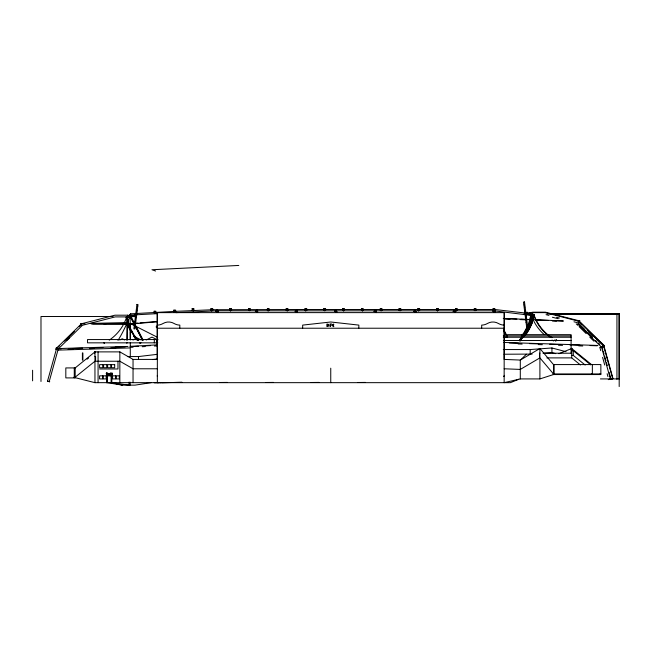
<?xml version="1.0" encoding="UTF-8"?>
<svg xmlns="http://www.w3.org/2000/svg" width="652" height="652" viewBox="0 0 652 652"><rect width="100%" height="100%" fill="white"/><g stroke="black" fill="none" stroke-linecap="round" stroke-linejoin="round"><path stroke-width="0.98" d="M155.168 312.308L154.85 313.645L154.85 312.308M193.204 309.757L193.204 311.061L192.894 309.757M249.325 309.724C249.194 312.976 249.773 307.271 249.317 309.757M287.255 309.757L287.247 311.061L286.937 309.757M324.712 309.839C324.745 307.1 324.753 313.286 324.867 309.757M343.677 309.757L343.677 311.061L343.368 309.757M362.488 309.757L362.488 311.061L362.178 309.757M381.143 309.839C381.029 307.019 381.29 313.49 380.988 309.757M399.953 309.839C399.986 307.1 399.994 313.286 400.108 309.757M456.539 309.757L456.539 311.061L456.229 309.757M475.039 309.724C474.917 312.976 475.495 307.271 475.039 309.757M128.941 315.633L130.612 313.922L131.313 316.163L128.941 315.633L130.286 315.128L133.913 316.399L127.49 316.905L127.254 340.002M211.696 309.757L211.696 311.061L212.014 309.757M230.506 309.757L230.506 311.061L230.824 309.757M268.127 309.757L268.127 311.061L268.445 309.757M305.747 309.757L305.747 311.061L306.057 309.757M418.608 309.757L418.608 311.061L418.918 309.757M437.419 309.757L437.419 311.061L437.728 309.757M493.849 309.757L493.849 311.061L494.159 309.757M135.151 322.96L135.526 319.969M135.779 317.98L136.162 314.998M136.407 313.009L136.79 310.018M578.764 322.699L578.903 321.949L581.755 324.704M601.372 346.921L601.234 347.671L599.954 347.329L601.372 346.921L577.868 324.207M603.833 346.041L603.695 346.791L602.415 346.448L603.833 346.041L587.452 330.205M530.85 315.055L528.422 324.525L523.695 333.229L521.266 335.927M531.364 314.834L528.927 324.362L524.143 333.156L521.69 335.878M531.722 315.234L529.277 324.794L524.452 333.661L521.991 336.391M530.671 324.077L533.1 314.606M533.067 315.128L530.736 324.158L526.009 332.862L519.481 339.937L520.247 340.515L519.962 339.839M533.613 314.386L531.176 323.914L526.392 332.707L519.481 339.937M533.972 314.786L531.527 324.346L526.702 333.213L520.182 340.434M531.584 324.427L534.037 314.867L533.678 314.468M130.612 313.922L130.286 315.128L131.313 316.163M47.514 381.143L49.658 381.746L47.514 381.143L56.708 348.038L81.492 323.751L114.939 315.193L127.49 315.193L133.913 316.399L127.49 317.434L127.49 315.193M49.202 381.591L58.264 348.934L82.396 325.291L115.168 316.905L127.49 316.905M527.395 313.221L532.904 312.186L545.455 312.186L578.894 320.743L578.748 321.257L545.243 312.618L532.684 312.618L527.175 313.653M578.683 321.175L603.532 345.544L603.687 345.038L578.894 320.743M154.589 312.006L155.005 311.575L155.42 312.006M155.42 311.99L155.005 312.414L154.589 311.99M175.086 311.183L174.793 310.466L174.5 311.183M193.465 309.407C192.136 310.36 193.236 308.551 193.342 309.13M267.988 309.113C268.274 310.751 268.746 308.64 268.282 309.007M287.385 309.716C287.1 308.078 286.635 310.189 287.092 309.822M456.799 309.407C455.471 310.36 456.571 308.551 456.677 309.13M156.928 326.668L157.491 326.204M157.181 326.212L157.499 326.782M216.464 311.542L217.263 311.607L216.431 311.371M256.749 311.795L256 311.371M295.6 311.542L296.399 311.607L295.568 311.371M335.161 311.542L335.967 311.607L335.136 311.371M375.454 311.795L374.704 311.371M414.297 311.542L415.104 311.607L414.273 311.371M454.591 311.795L453.841 311.371M493.434 311.542L494.24 311.607L493.409 311.371M494.713 310.963L494.754 309.496L524.624 312.952L523.776 314.476L525.463 314.508M140.278 342.479L139.993 343.009L140.693 342.512M525.944 332.781L530.883 323.653M528.845 328.388L531.241 323.995M556.034 340.425L555.765 340.996L556.254 340.279M554.648 340.246L554.933 339.831M555.911 340.491L556.4 339.765M555.7 340.914L556.246 339.994M126.692 319.268L126.561 316.962L126.121 317.369M521.633 337.361L526.156 332.349M522.056 337.312L526.604 332.284M522.562 337.108L526.457 332.789M215.779 311.322L217.442 309.61L218.143 311.852L215.779 311.322L217.116 310.817L494.094 310.817L530.435 315.307L530.435 313.816M255.348 311.322L257.01 309.61L257.711 311.852L255.348 311.322L256.684 310.817L257.711 311.852M334.484 311.322L336.147 309.61L336.848 311.852L334.484 311.322L335.821 310.817L336.848 311.852M374.044 311.322L375.715 309.61L376.416 311.852L374.044 311.322L375.389 310.817L376.416 311.852M453.181 311.322L454.851 309.61L455.552 311.852L453.181 311.322L454.526 310.817L455.552 311.852M523.988 333.604L523.434 334.183L523.931 334.117M520.671 359.88L526.351 354.232M57.221 347.981L59.356 345.91M64.344 341.094L74.32 331.452M79.308 326.636L81.443 324.566M66.488 340.548L69.414 337.72M157.344 368.779L133.041 368.779L119.846 361.241L94.956 361.241L74.271 377.907L65.819 377.907L65.819 367.924L75.184 367.924L94.956 351.884L119.846 351.884L133.041 359.415L157.344 359.415M87.075 359.203L88.656 357.915M157.189 359.415L157.189 312.626L504.314 312.626L504.159 359.415L520.296 360.067L539.905 348.527L553.491 364.574L553.491 374.558L539.905 378.918L520.296 378.918L504.159 382.667L504.159 312.626M119.764 339.977L122.242 338.747L124.719 339.977M132.984 339.977L137.116 337.932L141.248 339.977M146.203 339.977L151.989 337.117L157.776 339.977M533.116 314.81L533.906 314.427M175.086 311.175L174.5 311.175M230.661 309.839C231.59 308.445 229.814 309.676 230.368 309.7M362.333 308.991C361.404 310.385 363.18 309.154 362.626 309.13M437.573 308.991C436.644 310.385 438.421 309.154 437.867 309.13M558.935 353.694L571.095 348.779M518.731 379.293L510.394 382.667L94.956 382.667L73.619 377.28M157.352 325.707L156.105 326.905L157.352 328.086M157.344 326.114L156.765 326.668L157.344 327.222M157.499 326.97L156.928 326.636M608.723 379.472L608.267 379.627L610.411 379.016L601.494 346.888M611.193 378.592L610.728 378.747L612.872 378.144L603.687 345.038M610.582 379.252L612.725 378.649L603.532 345.544M217.385 311.387L216.79 311.778M256.953 311.387L256.358 311.778M296.521 311.387L295.926 311.778M336.09 311.387L335.495 311.778M375.658 311.387L375.063 311.778M415.226 311.387L414.631 311.778M454.794 311.387L454.199 311.778M494.363 311.387L493.768 311.778M612.725 378.649L610.516 379.171L612.66 378.567M126.203 317.361L127.083 317.182M151.109 382.667L134.997 385.136L121.427 385.136M519.31 340.409L519.807 340.344M526.066 322.528L526.563 322.463L526.311 320.474M127.385 356.562L138.501 356.562L157.515 354.305M152.511 359.578L157.515 358.983M129.887 323.751L138.012 323.074M140.041 322.903L157.295 321.469M130.066 324.077L157.466 321.786M503.287 349.553L530.19 349.553L551.934 347.972L566.066 351.713M504.094 354.232L532.162 354.085M543.043 353.294L551.934 352.65L555.716 353.653M174.459 311.411L130.889 313.808L129.911 315.323L131.883 315.364M132.315 315.014L157.67 313.62M130.001 346.351L157.376 344.851M133.367 346.546L138.436 346.269M145.535 345.878L150.604 345.601M131.052 347.329L133.081 347.214M142.209 346.709L145.257 346.546M154.385 346.041L157.425 345.878M238.803 265.445L151.973 269.749L155.6 271.028M175.47 311.354L210.661 309.806M212.674 309.716L304.981 309.496M175.918 312.634L217.116 310.817L218.143 311.852M506.759 336.929L507.541 336.897L503.825 329.708M81.696 324.981L80.864 323.653L84.458 323.547L82.437 323.596M57.955 348.575L127.971 346.44M59.283 348.901L61.312 348.844M72.478 348.502L82.625 348.192M93.79 347.85L102.918 347.573M115.102 347.198L125.249 346.888M68.134 349.293L73.211 349.138M89.446 348.641L94.524 348.486M110.758 347.997L115.836 347.842M58.118 350.116L129.544 347.932M90.546 323.408L127.067 322.585M160.433 382.634L181.818 382.398M162.006 382.618L182.038 382.39M182.324 382.398L157.344 382.667L157.344 312.626M219.488 382.496L227.409 382.406M265.592 382.496L273.514 382.406M311.183 382.496L319.105 382.406M357.598 382.496L365.511 382.406M160.767 382.626L154.231 382.667L158.558 382.651M157.499 328.225L504.314 328.225M307.01 309.496L323.237 309.496M325.267 309.496L380.059 309.496M382.088 309.496L436.873 309.496M438.902 309.496L455.137 309.496M457.166 309.496L493.743 309.496M527.395 313.392L530.149 313.392M548.332 313.506L619.4 313.506L619.4 378.494M529.994 313.905L527.175 313.824L532.749 312.699L532.684 314.859L526.262 313.824M547.101 313.938L619.188 313.938L619.188 386.554M550.207 314.019L619.253 314.019L619.253 378.999M524.012 314.272L527.68 314.272M551.959 314.386L616.939 314.386L616.939 379.374M131.158 316.399L133.913 316.399M113.073 316.513L40.986 316.513L40.986 381.493M90.449 323.596L128.501 323.596M80.864 323.653L84.931 323.653M93.049 323.653L106.235 323.653M123.489 323.653L128.566 323.653M103.676 323.751L128.884 323.751M91.753 324.077L129.055 324.077M507.427 335.951L571.095 335.951M503.287 337.239L571.095 337.239M157.955 339.562L87.523 339.562L87.523 342.838L157.8 342.838M503.385 340.515L571.095 340.515M520.125 341.029L519.245 340.328L520.035 340.841M571.722 350.711L573.279 350.711L590.688 364.835M94.956 351.567L94.646 353.237M539.905 353.213L539.481 353.213L539.481 358.144M543.434 353.213L571.722 353.213M571.722 355.389L573.279 355.389L585.146 365.022M94.956 356.562L95.583 356.562L95.583 361.241M546.865 357.891L571.722 357.891L580.427 364.949M553.491 364.574L600.859 364.574L600.859 374.558L553.491 374.558M99.617 368.975L117.971 368.975L117.971 361.241M552.929 373.93L600.859 373.93M106.618 375.177L111.728 375.177M157.344 375.397L157.344 376.424M504.159 375.397L504.501 376.424L503.597 376.424M107.115 375.894L111.362 375.894M600.435 378.918L619.188 378.918M578.283 320.613L579.856 320.621M503.955 342.455L597.908 345.454M509.277 342.976L518.373 343.27M529.489 343.62L538.576 343.914M549.693 344.272L559.799 344.59M569.897 344.916L580.003 345.234M590.109 345.56L597.183 345.788M518.096 343.938L522.138 344.069M538.299 344.582L542.342 344.712M558.503 345.226L562.546 345.356M578.715 345.87L582.758 346M504.159 368.779L520.296 369.423L539.905 357.891L553.491 373.93M503.279 318.412L563.157 320.914M504.827 318.632L516.93 319.138M520.964 319.309L532.056 319.773M536.091 319.936L548.193 320.442M552.228 320.613L563.32 321.077M504.998 318.958L510.043 319.17M520.125 319.586L525.17 319.798M536.262 320.262L541.307 320.474M552.399 320.939L556.433 321.11M526.327 313.905L530.915 314.264M527.68 314.566L530.435 314.777M137.287 306.041L137.784 306.098M111.362 375.177L111.362 382.667L129.072 385.136L129.072 382.096M527.395 313.539L531.062 314.134M527.175 313.971L532.684 314.859L532.749 314.411M533.018 314.614L534.053 314.802M111.378 382.667L122.429 385.136L107.115 382.667L107.115 375.177M495.121 311.852L492.749 311.322L494.094 310.817L495.121 311.852L494.648 310.36M415.984 311.852L413.612 311.322L414.957 310.817L415.984 311.852L415.283 309.61M297.279 311.852L294.916 311.322L296.252 310.817L297.279 311.852L296.578 309.61M556.572 317.288L559.465 318.029M546.034 314.655L548.927 315.397M573.988 321.811L576.881 322.544M552.399 317.247L558.177 318.722M453.865 311.542L454.615 311.42M374.729 311.542L375.479 311.42M256.032 311.542L256.774 311.42M503.295 335.894L506.604 337.532M129.829 323.294L157.645 337.386M519.457 339.896L520.272 340.515L519.897 339.904M571.722 348.527L591.503 364.574M533.67 314.46L534.118 314.875M577.843 322.797L584.168 328.975M587.778 332.528L592.684 337.32M598.422 342.96L599.84 344.354M577.851 323.009L592.016 336.897M595.553 340.36L596.971 341.754M576.238 323.857L577.656 325.25M579.082 326.644L586.172 333.596M589.726 337.076L593.98 341.249M138.754 340.36L134.23 335.356L129.504 326.652L127.564 319.081M138.33 340.32L133.782 335.283L131.394 330.882M133.473 335.78L136.733 339.399M603.402 344.672L604.298 346.22M527.973 313.612L527.085 312.072L525.968 314.036L527.753 314.036L526.857 312.487M130.433 329.121L128.998 326.489L127.539 320.776M131.541 332.235L128.656 326.921L127.67 323.099M503.825 330.743L507.321 337.508M503.523 330.67L507.012 337.426M130.555 315.69L134.573 323.482M135.469 325.209L143.269 340.303M130.571 316.758L134.597 324.549M135.045 325.413L142.641 340.124M130.31 316.774L142.486 340.344M375.389 310.817L376.245 312.626M601.91 346.359L602.774 349.325M603.239 351.167L604.045 354.044M604.575 355.968L605.969 360.849M606.442 362.691L607.305 365.65M609.107 372.3L611.038 379.097M599.93 347.769L600.728 350.654M602.595 357.377L604.73 365.063M607.126 373.702L607.925 376.587M107.694 373.384L107.914 374.166C107.694 375.805 108.591 372.096 107.996 373.898L107.873 373.384C106.129 372.985 107.922 375.519 107.629 373.384M524.298 304.549L524.673 307.54M525.047 310.523L525.3 312.512M525.683 315.495L525.928 317.491M130.131 316.856L130.278 339.945M599.921 373.93L599.921 374.558M592.358 364.574L592.358 374.558M591.503 373.93L591.503 374.558M573.279 350.711L573.279 355.389M572.032 350.711L571.722 348.217L571.722 357.891M571.095 353.213L571.095 334.663L507.427 334.663L507.427 337.589M554.135 364.574L554.135 374.558M551.934 347.972L551.934 352.65M539.905 348.527L539.905 378.918M530.19 349.553L530.19 354.232M520.296 360.067L520.296 378.918M481.689 328.225L481.689 325.103A11.54 11.54 0 0 0 487.305 323.547A10.897 10.897 0 0 1 498.536 323.547A11.54 11.54 0 0 0 504.159 325.103M358.836 328.225L358.836 325.103L330.751 321.99L302.667 325.103L302.667 328.225M330.751 368.193L330.751 382.667M179.813 328.225L179.813 325.103A11.54 11.54 0 0 1 174.198 323.547A10.897 10.897 0 0 0 162.967 323.547A11.54 11.54 0 0 1 157.344 325.103M156.684 339.562L156.684 342.838M154.312 339.562L154.312 342.838M138.501 356.562L138.501 359.366M133.041 359.415L133.041 382.667M130.286 323.359L130.286 328.437M130.286 331.485L130.286 339.61M130.286 342.65L130.286 356.872M130.098 382.145L130.098 385.136M119.846 351.884L119.846 382.667M111.704 374.183L111.867 372.83L111.867 374.183L111.345 373.539L111.076 374.183L111.076 373.384L111.59 374.183M111.728 382.667L111.728 374.68L106.618 374.68L106.618 382.667M111.598 374.68L111.598 382.667M111.247 375.177L111.247 382.667M106.985 375.177L106.985 382.667M106.749 374.68L106.749 382.667M98.077 351.884L98.077 382.667M94.956 351.884L94.956 382.667M82.885 352.976L82.885 360.148L82.396 360.148L82.396 352.976M75.184 367.924L75.184 377.907M74.271 367.924L74.271 377.907M32.6 370.238L32.6 380.841M550.916 337.557A44.491 44.491 0 0 1 533.556 314.598M533.426 315.56A48.639 43.219 0 0 1 519.473 340.515M533.475 315.601A42.641 38.965 29.2 0 1 523.466 337.141M521.828 336.269A48.639 43.219 0 0 0 531.315 315.046A44.491 44.491 0 0 0 544.037 334.419M531.225 316.049A42.641 38.965 29.2 0 1 524.469 333.751M553.727 340.963A44.491 44.491 0 0 1 552.008 340.059M127.107 317.002A82.185 1.491 89.7 0 1 126.871 340.246M137.988 340.483A48.639 43.219 0 0 1 127.091 320.067M137.433 340.434A42.641 38.965 -29.2 0 1 133.456 335.87M131.272 332.504A42.641 38.965 -29.2 0 1 127.132 321.192M126.618 317.165A44.491 44.491 0 0 1 109.259 340.132M129.756 316.815A42.641 8.452 -68.8 0 1 117.996 340.385M532.602 319.936A48.639 43.219 0 0 1 531.69 322.764M530.964 324.598A48.639 43.219 0 0 1 529.701 327.304M528.739 329.073A48.639 43.219 0 0 1 526.563 332.471M524.884 334.672A48.639 43.219 0 0 1 522.407 337.483M533.572 316.179A42.641 38.965 29.2 0 1 533.254 318.192M551.951 337.671A44.491 44.491 0 0 1 534.086 315.079M108.86 373.783C108.582 374.9 108.045 372.911 108.86 373.783M110.318 373.482C110.612 374.941 111.117 372.422 110.318 373.482M110.139 373.433C110.677 375.764 111.443 371.705 110.139 373.433M106.724 373.327C106.121 375.275 106.072 372.047 106.724 373.327M109.74 373.955C108.615 374.46 109.226 372.431 109.74 373.955M328.225 325.283C327.247 327.85 327.247 322.716 328.225 325.283M332.83 325.103C334.598 326.799 333.791 327.451 332.333 325.56C332.61 323.221 335.283 324.125 332.83 325.103M328.73 325.283L328.192 326.342L326.872 326.522L326.872 324.044L328.184 324.223L328.73 325.283M107.221 373.694L107.221 373.694M136.961 304.419L133.88 328.804L134.899 328.934L137.98 304.541L136.961 304.419M112.348 373.384L112.03 374.615L112.348 373.384M154.116 311.232L154.116 312.976L155.877 312.984L155.877 311.232L154.116 311.232M154.597 311.599L154.597 312.414L155.42 312.414L155.42 311.599L154.597 311.599M154.85 311.835L155.16 312.145L154.85 311.835M173.905 310.116L173.905 311.868L175.665 311.868L175.665 310.124L173.905 310.116M174.386 310.482L174.386 311.297L175.209 311.297L175.209 310.482L174.386 310.482M174.638 310.727L174.948 311.037L174.638 310.727M192.153 308.649L192.153 310.393L193.921 310.401L193.921 308.649L192.153 308.649M192.633 309.015L192.633 309.83L193.457 309.83L193.457 309.015L192.633 309.015M192.894 309.252L193.204 309.561L192.894 309.252M210.963 308.649L210.963 310.393L212.731 310.401L212.731 308.649L210.963 308.649M211.444 309.015L211.444 309.83L212.267 309.83L212.267 309.015L211.444 309.015M211.558 309.113C211.224 310.727 213.163 308.771 211.558 309.13M211.704 309.252L212.014 309.561L211.704 309.252M229.773 308.649L229.773 310.393L231.542 310.401L231.542 308.649L229.773 308.649M230.254 309.015L230.254 309.83L231.077 309.83L231.077 309.015L230.254 309.015M230.515 309.252L230.816 309.561L230.515 309.252M248.583 308.649L248.583 310.393L250.352 310.401L250.352 308.649L248.583 308.649M249.064 309.015L249.064 309.83L249.887 309.83L249.887 309.015L249.064 309.015M249.325 309.252L249.626 309.561L249.325 309.252M267.393 308.649L267.393 310.393L269.162 310.401L269.162 308.649L267.393 308.649M267.874 309.015L267.874 309.83L268.697 309.83L268.697 309.015L267.874 309.015M268.127 309.252L268.437 309.561L268.127 309.252M286.204 308.649L286.204 310.393L287.964 310.401L287.964 308.649L286.204 308.649M286.684 309.015L286.684 309.83L287.508 309.83L287.508 309.015L286.684 309.015M286.937 309.252L287.247 309.561L286.937 309.252M305.014 308.649L305.014 310.393L306.774 310.401L306.774 308.649L305.014 308.649M305.495 309.015L305.495 309.83L306.318 309.83L306.318 309.015L305.495 309.015M305.609 309.113C305.275 310.727 307.206 308.771 305.609 309.13M305.747 309.252L306.057 309.561L305.747 309.252M323.824 308.649L323.824 310.393L325.584 310.401L325.584 308.649L323.824 308.649M324.305 309.015L324.305 309.83L325.128 309.83L325.128 309.015L324.305 309.015M324.557 309.252L324.867 309.561L324.557 309.252M342.634 308.649L342.634 310.393L344.395 310.401L344.395 308.649L342.634 308.649M343.115 309.015L343.115 309.83L343.938 309.83L343.938 309.015L343.115 309.015M343.229 309.113C342.895 310.727 344.827 308.771 343.229 309.13M343.368 309.252L343.677 309.561L343.368 309.252M361.444 308.649L361.444 310.393L363.205 310.401L363.205 308.649L361.444 308.649M361.925 309.015L361.925 309.83L362.748 309.83L362.748 309.015L361.925 309.015M362.178 309.252L362.488 309.561L362.178 309.252M380.255 308.649L380.255 310.393L382.015 310.401L382.015 308.649L380.255 308.649M380.727 309.015L380.727 309.83L381.55 309.83L381.55 309.015L380.727 309.015M380.988 309.252L381.298 309.561L380.988 309.252M399.065 308.649L399.065 310.393L400.825 310.401L400.825 308.649L399.065 308.649M399.537 309.015L399.537 309.83L400.361 309.83L400.361 309.015L399.537 309.015M399.798 309.252L400.108 309.561L399.798 309.252M417.875 308.649L417.875 310.393L419.635 310.401L419.635 308.649L417.875 308.649M418.348 309.015L418.348 309.83L419.171 309.83L419.171 309.015L418.348 309.015M418.47 309.113C418.136 310.727 420.067 308.771 418.47 309.13M418.608 309.252L418.918 309.561L418.608 309.252M436.685 308.649L436.685 310.393L438.446 310.401L438.446 308.649L436.685 308.649M437.158 309.015L437.158 309.83L437.981 309.83L437.981 309.015L437.158 309.015M437.419 309.252L437.728 309.561L437.419 309.252M455.487 308.649L455.487 310.393L457.256 310.401L457.256 308.649L455.487 308.649M455.968 309.015L455.968 309.83L456.791 309.83L456.791 309.015L455.968 309.015M456.229 309.252L456.539 309.561L456.229 309.252M474.297 308.649L474.297 310.393L476.066 310.401L476.066 308.649L474.297 308.649M474.778 309.015L474.778 309.83L475.601 309.83L475.601 309.015L474.778 309.015M475.039 309.252L475.349 309.561L475.039 309.252M493.108 308.649L493.108 310.393L494.876 310.401L494.876 308.649L493.108 308.649M493.588 309.015L493.588 309.83L494.412 309.83L494.412 309.015L493.588 309.015M493.711 309.113C493.377 310.727 495.308 308.771 493.703 309.13M493.849 309.252L494.159 309.561L493.849 309.252M140.433 342.838L140.115 343.514L140.93 342.903L140.433 342.838M56.39 347.679L55.55 349.252L57.335 349.195L56.39 347.679M134.508 315.071L133.636 316.627L135.42 316.611L134.508 315.071M603.19 345.104L602.301 346.652L604.078 346.652L603.19 345.104M579.636 321.053L578.854 322.406L578.071 321.045L579.636 321.053M127.205 342.659L126.822 343.066L126.447 342.65L127.205 342.659M524.501 301.933L523.483 302.063L526.563 326.448L527.582 326.318L524.501 301.933M331.2 324.044L329.993 324.044L329.993 326.522L330.474 326.522L330.474 325.478L331.2 325.478L330.474 325.046L331.2 324.044M102.755 364.639L99.601 364.639L99.601 367.72L102.755 367.72L102.755 364.639M106.765 364.639L103.611 364.639L103.611 367.72L106.765 367.72L106.765 364.639M110.783 364.639L107.629 364.639L107.629 367.72L110.783 367.72L110.783 364.639M114.687 364.639L111.533 364.639L111.533 367.72L114.687 367.72L114.687 364.639M106.977 372.83L106.814 374.183L106.977 372.83M102.755 375.837L99.601 375.837L99.601 378.926L102.755 378.926L102.755 375.837M106.219 375.837L103.065 375.837L103.065 378.926L106.219 378.926L106.219 375.837M115.714 375.837L112.56 375.837L112.56 378.926L115.714 378.926L115.714 375.837M119.308 375.837L116.154 375.837L116.154 378.926L119.308 378.926L119.308 375.837M127.058 317.377L126.276 317.002L127.058 317.377M104.475 343.49L103.986 342.773L104.475 343.49"/></g></svg>
